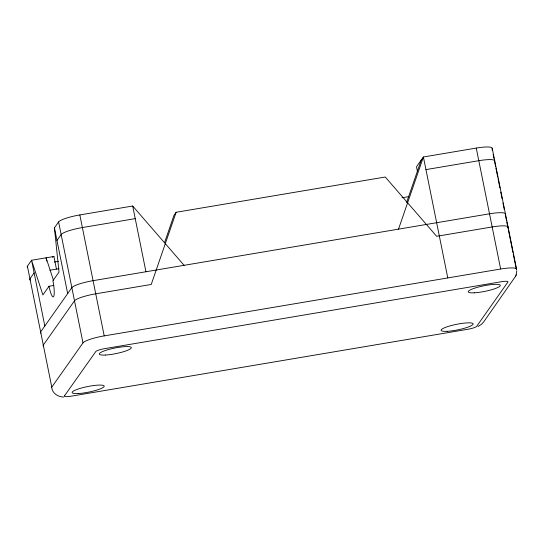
<?xml version="1.0" encoding="UTF-8"?>
<svg xmlns="http://www.w3.org/2000/svg" width="544" height="544" viewBox="0 0 544 544"><rect width="100%" height="100%" fill="white"/><g stroke="black" fill="none" stroke-linecap="round" stroke-linejoin="round"><path stroke-width="0.82" d="M516.8 270.681L516.052 275.271M164.58 242.59L173.985 215.329L176.127 212.289L385.261 177.011L436.662 236.307L492.164 226.943A19.067 3.312 -11.4 0 1 507.933 227.698M176.127 212.289L151.232 284.458L95.737 293.814A19.067 3.312 -11.4 0 0 74.501 300.812L43.302 345.066A19.067 3.312 -11.4 0 0 43.67 346.31M406.599 202.524L421.26 160.024M398.507 229.153L423.402 156.985L476.258 148.07A19.067 3.312 -11.4 0 1 492.028 148.818L492.347 150.396M477.999 326.495L481.386 324.401L483.636 321.96L515.692 276.114M515.515 276.549L516.242 274.822M27.322 267.084A19.067 3.312 -11.4 0 1 27.397 266.186L31.572 260.263L53.904 256.496L56.447 269.117M53.849 285.444L49.001 286.26A13.62 2.421 80.4 0 0 53.604 296.643A13.62 2.421 80.4 0 0 52.904 280.731L59.004 272.082L54.427 227.848L58.602 221.932A19.067 3.312 -11.4 0 1 79.832 214.934L132.688 206.02L184.09 265.322M34.116 272.884L29.94 278.807A19.067 3.312 -11.4 0 0 30.308 280.051M56.97 240.468L61.146 234.552A19.067 3.312 -11.4 0 1 82.375 227.555L135.232 218.64M49.001 286.26L42.901 294.916L31.572 260.27L44.826 325.999M52.149 388.375A19.067 3.312 -11.4 0 1 51.782 387.131L82.987 342.876A19.067 3.312 -11.4 0 1 104.217 335.886L500.65 269.015A19.067 3.312 -11.4 0 1 516.419 269.77M52.394 257.135L53.904 256.496M425.945 169.606L478.802 160.691A19.067 3.312 -11.4 0 1 494.578 161.439L494.258 159.861M401.989 197.785L408.66 196.656M54.332 262.031L58.494 261.331M49.83 270.239L59.01 268.688M63.696 397.018C58.636 397.045 53.394 394.012 51.959 388.967M53.482 280.371L46.104 257.815L46.777 261.14M492.225 148.342L516.616 269.287M493.143 154.34L493.938 158.284M494.741 162.268L495.577 166.416M495.91 168.076L497.753 177.208M498.086 178.867L499.929 187.993M500.766 192.148L502.105 198.784M502.942 202.932L504.281 209.569M506.444 220.32L505.281 214.554A19.067 3.312 -11.4 0 0 489.512 213.799L93.085 280.67A19.067 3.312 -11.4 0 0 71.856 287.66L40.65 331.915A19.067 3.312 -11.4 0 0 41.018 333.159M506.777 221.966L508.11 228.562M508.436 230.173L510.265 239.272M510.598 240.897L512.924 252.464M513.257 254.096L516.249 268.94M476.258 148.07L500.65 269.015M447.787 277.93L423.402 156.985L416.5 166.777L417.452 171.51M132.688 206.02L145.942 271.755M79.832 214.934L104.217 335.886M58.602 221.932L82.987 342.876M54.427 227.848L67.68 293.583M27.397 266.186L51.782 387.131M64.525 395.794L64.416 396.066A8.146 1.414 -11.4 0 0 70.217 396.345L468.71 329.127A8.146 1.414 -11.4 0 0 476.524 326.55L508.028 281.867A8.146 1.414 -11.4 0 0 502.228 281.588L103.734 348.806A8.146 1.414 -11.4 0 0 95.921 351.383L64.525 395.794M78.22 393.543A16.34 2.836 -11.4 0 0 104.033 386.662A16.34 2.836 -11.4 0 0 82.273 387.797A16.34 2.836 -11.4 0 0 78.22 393.543M105.373 355.042A16.34 2.836 -11.4 0 0 131.179 348.153A16.34 2.836 -11.4 0 0 109.419 349.296A16.34 2.836 -11.4 0 0 105.373 355.042M447.168 331.31A16.34 2.836 -11.4 0 0 472.981 324.428A16.34 2.836 -11.4 0 0 451.221 325.564A16.34 2.836 -11.4 0 0 447.168 331.31M474.314 292.808A16.34 2.836 -11.4 0 0 500.126 285.926A16.34 2.836 -11.4 0 0 478.366 287.062A16.34 2.836 -11.4 0 0 474.314 292.808"/></g></svg>
